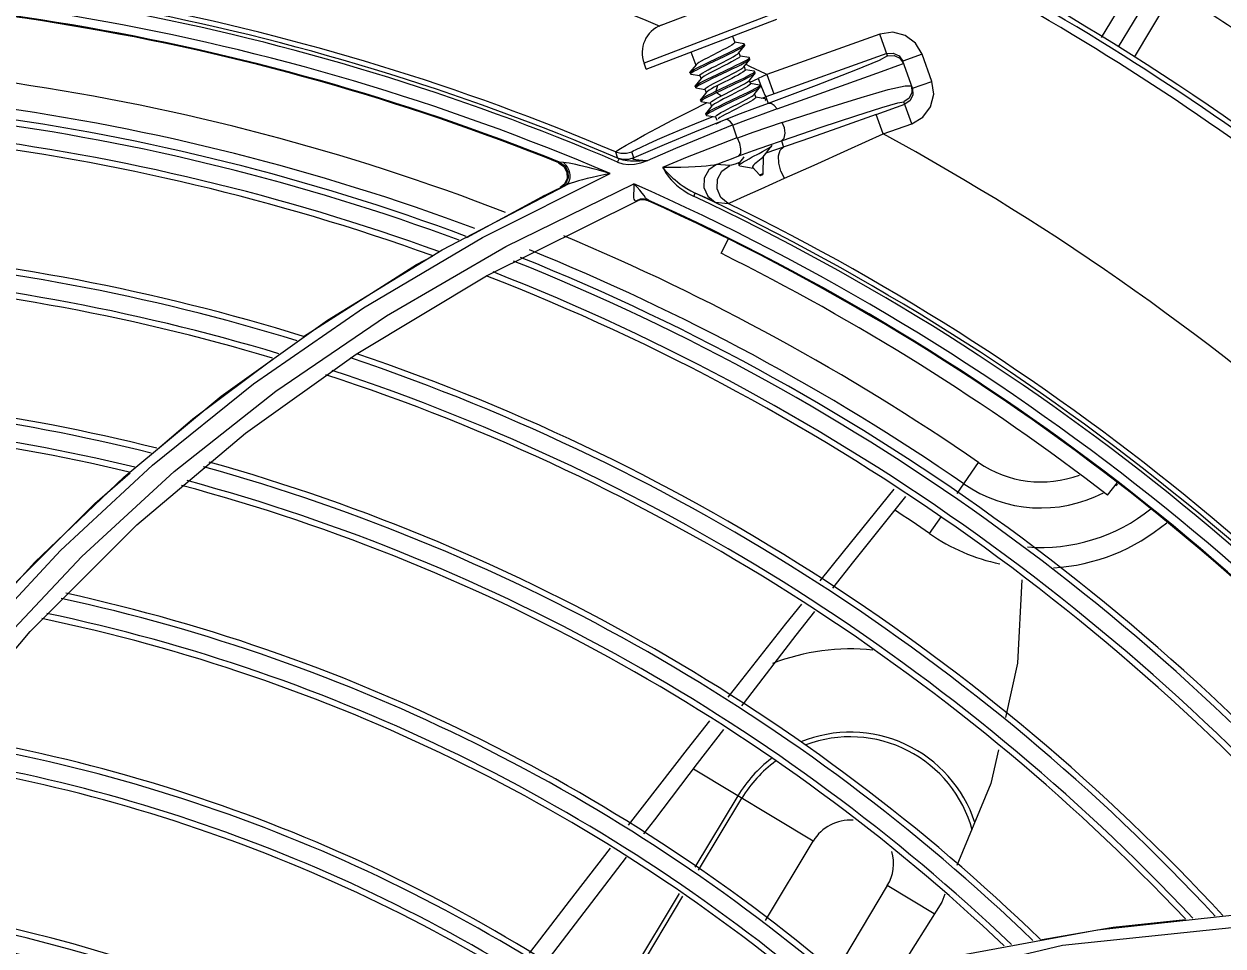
# Model space of a CAD drawing. Header units: metres. Extents: x -367 to 374, y -238 to 224.
# Drawn here: x 348.6785 to 348.7599, y 176.8557 to 176.9183 of the extents above; entities that cross this region are included whole.
import ezdxf
from ezdxf.enums import TextEntityAlignment as Align

# ---------------------------------------------------------------- set-up
doc = ezdxf.new("R2010")
doc.units = ezdxf.units.M
for name, color, linetype in [('ELE-ALIMENTADORES', 160, 'Continuous'), ('LA_BAU_BASES GERAIS_R00$0$ARQ-XREF-ATT', 8, 'Continuous'), ('LA_BAU_BASES GERAIS_R00$0$BASE', 253, 'Continuous'), ('LA_BAU_BASES GERAIS_R00$0$dutos', 31, 'Continuous')]:
    doc.layers.add(name, color=color, linetype=linetype)
doc.styles.add('LA_BAU_BASES GERAIS_R00$0$R60-125-RS', font='romans.shx', dxfattribs={"height": 0.19})
doc.styles.add('LA_BAU_BASES GERAIS_R00$0$R80-100-RS', font='romans.shx', dxfattribs={"height": 0.203})

# ---------------------------------------------------------------- blocks, each defined once
blk = doc.blocks.new('LA_BAU_BASES GERAIS_R00$0$A$C2E3D5B4E')
at = {"layer": 'LA_BAU_BASES GERAIS_R00$0$dutos', "color": 251}
for p, q in [((-17.99830489044507, -1.032602654417303), (-17.99484561617987, -1.026883380925653)), ((-17.99409413197236, -1.028149368082438), (-17.99717983699054, -1.033253209171278)), ((-18.02823141536771, -1.031782929504232), (-18.02309425366616, -1.029818434571268)), ((-17.99607279043312, -1.033950568495754), (-17.993362418625, -1.029412737389237)), ((-18.02051187638494, -1.030972148140506), (-18.02938511237426, -1.034365350099677)), ((-18.02923688230157, -1.0347529722996), (-18.02036360299996, -1.031359753777622)), ((-18.02338752318212, -1.032516126931739), (-18.02322210304112, -1.032948701229259)), ((-18.01337338150654, -1.032387223073044), (-18.02104696635638, -1.03512637780176)), ((-18.01284620770866, -1.03386441316178), (-18.01337349009179, -1.03238726183298)), ((-18.02261145103944, -1.033037094389954), (-18.02322009072805, -1.032936610658624)), ((-18.02296920979791, -1.033679066016418), (-18.0225603997784, -1.033170067404342)), ((-18.0225867462367, -1.033050452341001), (-18.02261145103944, -1.033037094389954)), ((-18.02255102814763, -1.033143855280912), (-18.0225867462367, -1.033050452341001)), ((-18.02621296211942, -1.033596599145483), (-18.02587402838026, -1.034482912159262)), ((-18.02498738226552, -1.034287382900573), (-18.0239799683186, -1.033809445596205)), ((-18.02295133648795, -1.033656756796233), (-18.02286492209248, -1.033882730764333)), ((-18.02225428076167, -1.033971111459039), (-18.02286290808968, -1.033870629914134)), ((-18.02261206382661, -1.034613130685273), (-18.02220325390579, -1.034104120011932)), ((-18.02219386611318, -1.034077871904799), (-18.02222958420396, -1.033984468964888)), ((-18.02220319135972, -1.034104042356091), (-18.02219365929739, -1.034077618456365)), ((-18.01290290844349, -1.033705569305482), (-18.02112477603441, -1.036640645617069)), ((-18.01206682230611, -1.033858488778776), (-18.011816444847, -1.034220861988786)), ((-18.01200347227507, -1.034022815654396), (-18.01175997453561, -1.034379060324397)), ((-18.01049793655272, -1.033750208670597), (-18.01181644484359, -1.034220861995607)), ((-18.01115885760532, -1.036063054921385), (-18.011816444847, -1.034220861988786)), ((-18.00984038581157, -1.035592299357347), (-18.01049789855449, -1.033750315120585)), ((-18.02923688230157, -1.0347529722996), (-18.02938511237426, -1.034365350099677)), ((-18.02627429609572, -1.034995902268008), (-18.02626481082564, -1.034969471399734)), ((-18.02627429609572, -1.034995902268008), (-18.02623857800666, -1.035089305207919)), ((-18.02585604062347, -1.034460456544537), (-18.02626481082564, -1.034969471399734)), ((-18.02621416947659, -1.035102571000778), (-18.02623891606515, -1.035089252072964)), ((-18.02259415791764, -1.034590780111273), (-18.0225077411252, -1.034816760348974)), ((-18.02189710621531, -1.034905128854632), (-18.02250572547337, -1.03480464937337)), ((-18.02225491322633, -1.035547187479722), (-18.02184610525705, -1.035038168167091)), ((-18.02187242055106, -1.034918484398702), (-18.02189710621531, -1.034905128854632)), ((-18.02183670246029, -1.035011887338612), (-18.02187242055106, -1.034918484398702)), ((-18.02184604350316, -1.035038091493959), (-18.02183647731692, -1.035011611409743)), ((-18.01325754991365, -1.034915347524645), (-18.01215003942866, -1.034517773535924)), ((-18.01215003942866, -1.034517773535924), (-18.01175997603843, -1.03437906086009)), ((-18.026214089419, -1.035102584104322), (-18.02560532690097, -1.035203052816257)), ((-18.0259171098653, -1.035929909728736), (-18.02590763079854, -1.035903485834012)), ((-18.02549885638871, -1.035394466291734), (-18.02590763079854, -1.035903485834012)), ((-18.02560329983885, -1.035190868321195), (-18.02551685151502, -1.03541693101505)), ((-18.02439643915932, -1.035880178199193), (-18.02449885285614, -1.036263991327075)), ((-18.02416415930702, -1.035760142459537), (-18.02439651214331, -1.035880087343401)), ((-18.02417632455126, -1.036109323464359), (-18.02316944356505, -1.03563165946224)), ((-18.023433820283, -1.035387844113927), (-18.02416415930702, -1.035760142459537)), ((-18.02414128536702, -1.036203045806985), (-18.0231352464474, -1.03572578839038)), ((-18.02223697987597, -1.0355248020457), (-18.02215056036698, -1.035750789387464)), ((-18.02217936871955, -1.035646627464473), (-18.02162786770225, -1.035390755558808)), ((-18.02153965008074, -1.035839253519669), (-18.02214855715567, -1.035738750916778)), ((-18.02104696635638, -1.03512637780176), (-18.02162786770225, -1.035390755558808)), ((-18.02162786703582, -1.035390755832566), (-18.02145285118308, -1.035866793767752)), ((-18.02147927674537, -1.035945954819169), (-18.02151499483614, -1.035852551879259)), ((-18.02104696635638, -1.03512637780176), (-18.0205763847149, -1.036444685276535)), ((-18.01165653225087, -1.035888331932881), (-18.01122008107382, -1.035891480305679)), ((-18.01115885760873, -1.036063054914564), (-18.00984034931787, -1.035592401589554)), ((-18.0259171098653, -1.035929909728736), (-18.02588139177453, -1.036023312668647)), ((-18.02585686857333, -1.036036606825917), (-18.02524814496303, -1.0361370760358)), ((-18.02514183027358, -1.036328798537568), (-18.02555061225678, -1.03683778052681)), ((-18.02524611881029, -1.036124898061814), (-18.0251596426815, -1.036351033467952)), ((-18.0244988095285, -1.036263809677791), (-18.02446309143943, -1.036357212618157)), ((-18.02449880908989, -1.036263809509535), (-18.02417632455126, -1.036109323464359)), ((-18.0244632706457, -1.036357103524267), (-18.0241308859321, -1.036574645973531)), ((-18.02446326796473, -1.036357115043472), (-18.02414128536702, -1.036203045806985)), ((-18.02413086044066, -1.036574767553418), (-18.02389835269776, -1.036454743321144)), ((-18.02394022627652, -1.037101129403425), (-18.02294057937661, -1.036626828678607)), ((-18.02390419694302, -1.037194194912161), (-18.02289825703258, -1.03671693073801)), ((-18.02389835269776, -1.036454743321144), (-18.02316762845771, -1.03608224663202)), ((-18.02189738270863, -1.036480768214176), (-18.0214884935699, -1.035971783237699)), ((-18.02187980178508, -1.03645882410791), (-18.02179337934024, -1.036684819124901)), ((-18.02118251259571, -1.036773277896998), (-18.02179137550843, -1.036672777514184)), ((-18.02139296268672, -1.036738742957539), (-18.02112473150657, -1.036640770460679)), ((-18.02112477603441, -1.036640645617069), (-18.02096239398929, -1.037095549598405)), ((-18.02620976148057, -1.037586465385345), (-18.0251007285093, -1.037036311345389)), ((-18.02556010050353, -1.036864124190458), (-18.02552438241446, -1.036957527129005)), ((-18.0255003039224, -1.036970603020734), (-18.02552457199238, -1.036957497343508)), ((-18.02550029717679, -1.036970604123951), (-18.02489096149168, -1.03707109108035)), ((-18.0247846249506, -1.037262796138464), (-18.02519339798505, -1.037771776648867)), ((-18.0248889380216, -1.037058927183978), (-18.02480246201503, -1.03728506226679)), ((-18.02112212251723, -1.036879992285037), (-18.021157840608, -1.036786589344672)), ((-18.02113134410513, -1.036905855433986), (-18.02112198302279, -1.036879821339141)), ((-18.0136141336028, -1.037842603230899), (-18.01167343978773, -1.037149855220093)), ((-18.01120285906597, -1.038468160118725), (-18.01173491286409, -1.036977641922647)), ((-18.01131161988735, -1.036899814702508), (-18.01167343977238, -1.037149855259202)), ((-18.02554228400561, -1.038317199784331), (-18.02468804968828, -1.037979512463323)), ((-18.02520289100869, -1.037798143693806), (-18.02519339798505, -1.037771776648867)), ((-18.02520289100869, -1.037798143693806), (-18.02516717291962, -1.037891546634171)), ((-18.02514313482095, -1.037904634099675), (-18.02516733055472, -1.03789152185999)), ((-18.02514305600607, -1.037904646992217), (-18.02453378197106, -1.038005128649445)), ((-18.02453175709502, -1.037992956658115), (-18.02444022781333, -1.038232306078214)), ((-18.01314355026136, -1.039160907194571), (-18.01361413597942, -1.037842604079003)), ((-18.02530854324402, -1.039331419137568), (-18.02336747434981, -1.038553671978832)), ((-18.02336747434981, -1.038553671978832), (-18.02307296299909, -1.039429727100185)), ((-18.01314354379633, -1.039160901982257), (-18.01120276348911, -1.038468128905322)), ((-18.02802845986434, -1.039901092044772), (-18.03007786335843, -1.040794403340158)), ((-18.02006045993096, -1.039622232517274), (-18.01990576188314, -1.040055610225124)), ((-18.03132716029495, -1.04037792162643), (-18.03118817514257, -1.040798203967086)), ((-18.03007923381267, -1.040795046944993), (-18.03021928452608, -1.040373724624885)), ((-18.02130107191738, -1.041855152863434), (-18.02126893566117, -1.040684686787415)), ((-18.03518930154451, -1.041114145792278), (-18.03483292789599, -1.0413650704715)), ((-18.03512281660301, -1.041082434270436), (-18.0351892281559, -1.041114175608243)), ((-18.03485733187517, -1.041101174820312), (-18.0351229278657, -1.041082388438724)), ((-18.03473187389761, -1.041227461849473), (-18.03485734408957, -1.041101192823305)), ((-18.03468110428605, -1.041121363111586), (-18.03485733187517, -1.041101174820312)), ((-18.03458948102548, -1.04143794705368), (-18.03454289694912, -1.041522072410032)), ((-18.03454289694912, -1.041522072410032), (-18.03450233328965, -1.041613659345046)), ((-18.03117853327274, -1.041074313644174), (-18.0310831657672, -1.040852053951937)), ((-18.02961312533319, -1.041128515254684), (-18.02915469980189, -1.040974428555899)), ((-18.02356202299757, -1.041314598364977), (-18.02445867451831, -1.041226357071253)), ((-18.02296478952451, -1.041214904077322), (-18.02292907143374, -1.041308307017232)), ((-18.02288640886377, -1.041331527994942), (-18.02198513089297, -1.041482297857044)), ((-18.0220288770812, -1.041401704852149), (-18.02202667364668, -1.041439751051428)), ((-18.0220257801758, -1.041427045213538), (-18.02202757176372, -1.041424243489644)), ((-18.02202667364668, -1.041439751051428), (-18.02202253928624, -1.041448433885023)), ((-18.02153564418506, -1.041944855321333), (-18.0220257801758, -1.041427045213538)), ((-18.02202253928624, -1.041448433885023), (-18.02198512278062, -1.041482256382722)), ((-18.02199302815575, -1.041461646483356), (-18.02198513089297, -1.041482297857044)), ((-18.04036629928385, -1.046186739898701), (-18.03169332456241, -1.041850217359922)), ((-18.03461169828438, -1.042180484742119), (-18.03479159926451, -1.042576159390308)), ((-18.03454578901585, -1.042149183981735), (-18.03472590670572, -1.04254477394187)), ((-18.03456037470869, -1.04171607468578), (-18.03454578901585, -1.042149183981735)), ((-18.02153564418506, -1.041944855321333), (-18.02130107191738, -1.041855152863434)), ((-18.02142730179264, -1.041969515249264), (-18.02136531561143, -1.0419458111989)), ((-18.04308857680371, -1.047025156376719), (-18.03473029696579, -1.042658839240801)), ((-18.03877143738453, -1.046813421775994), (-18.03008321570439, -1.042548953146422)), ((-18.03590124336881, -1.043226517538358), (-18.03632063295947, -1.043433279620047)), ((-18.03549019778166, -1.043025577571541), (-18.03590124336881, -1.043226517538358)), ((-18.03506457966978, -1.042819293535729), (-18.03549019778166, -1.043025577571541)), ((-18.03479159926451, -1.042576159390308), (-18.03507513126078, -1.042806264655326)), ((-18.03472590670572, -1.04254477394187), (-18.03506457966978, -1.042819293535729)), ((-18.03472993560558, -1.042658351277339), (-18.03506458027664, -1.042819265405967)), ((-18.03472970310975, -1.042658194772855), (-18.03472478133904, -1.042655795594499)), ((-18.03469953605656, -1.04263938646244), (-18.03472478133904, -1.042655795594499)), ((-18.02600892789042, -1.043400176472176), (-18.02590579747073, -1.043181320052724)), ((-18.02503517445894, -1.043579588080945), (-18.02590579647961, -1.043181320520205)), ((-18.04142267690145, -1.046189965185647), (-18.03632062237023, -1.043433300324239)), ((-18.04009192563763, -1.048786557061874), (-18.02977830148302, -1.043677679080417)), ((-18.0296388359269, -1.043600423395389), (-18.02989822845052, -1.043706048463434)), ((-18.02953629415788, -1.043608808137549), (-18.02977835824231, -1.043677704633126)), ((-18.02959824043342, -1.043636228041294), (-18.02977570350617, -1.043686796351892)), ((-18.02910499609129, -1.043707293454815), (-18.02904317959803, -1.043680059513179)), ((-18.02455368890003, -1.043789093793464), (-18.02367076475866, -1.043876793929201)), ((-18.02414496915185, -1.047269290686188), (-18.02365393137381, -1.046290446445425)), ((-18.05088406281357, -1.051815195466304), (-18.04308857680371, -1.047025156376719)), ((-18.04893778091468, -1.054123935722771), (-18.04009192563763, -1.048786557061874)), ((-18.05809990228659, -1.056978162039911), (-18.05088406281357, -1.051815195466304)), ((-18.05644698270783, -1.059491336168946), (-18.04893778091468, -1.054123935722771)), ((-18.06277311639394, -1.061643929840727), (-18.0559152495789, -1.056131323516809)), ((-18.06472721331681, -1.062464980848915), (-18.05809990228659, -1.056978162039911)), ((-18.0638413337399, -1.065704279371118), (-18.05644698270783, -1.059491336168946)), ((-18.06902329519551, -1.067457819270373), (-18.06277311639394, -1.061643929840727)), ((-18.0081168813573, -1.06358444655433), (-18.00666155180511, -1.061474376787544)), ((-17.99789880307128, -1.063699335898662), (-17.99723286910637, -1.062829976306318)), ((-18.00999031988692, -1.066301870852101), (-18.00918736598953, -1.065137393306657)), ((-18.07108964787267, -1.072942907318691), (-18.0638413337399, -1.065704279371118)), ((-18.07467243502845, -1.073534237683077), (-18.06902329519551, -1.067457819270373)), ((-18.07726210419719, -1.080320915301115), (-18.07108964787267, -1.072942907318691)), ((-18.0178954465058, -1.087183455264665), (-18.02603546730791, -1.082292437470812)), ((-18.02301318983689, -1.084108404908136), (-18.02592789761388, -1.088959293255982)), ((-18.02567639933216, -1.089149824203275), (-18.02274429063004, -1.08426997585201)), ((-18.02114133218822, -1.092585516206952), (-18.01789542846723, -1.087183425241335)), ((-18.03444628925615, -1.091266013629308), (-18.03165376838206, -1.08766145825183)), ((-18.03609687279425, -1.095504712209447), (-18.03058701193504, -1.08826411639501)), ((-18.01286166983004, -1.090208012761821), (-18.01643331656055, -1.09615223112695)), ((-18.00967235923451, -1.092124384946771), (-18.01286168795195, -1.090208042919755)), ((-18.02699865116756, -1.090741326426439), (-18.03165445061563, -1.098489877922191)), ((-18.03139373578472, -1.098665069956667), (-18.02674542844068, -1.090928987415452)), ((-18.00753001797227, -1.094858923830259), (-17.99859088339883, -1.09319772778025))]:
    blk.add_line(p, q, dxfattribs=at)
for points in [[(-18.01049789855449, -1.033750315120585), (-18.01095356975725, -1.032991456122261), (-18.01165346847654, -1.032473231214851), (-18.01249771617779, -1.032259546662033), (-18.01337338150654, -1.032387223073044)], [(-18.02495378563401, -1.034381724786442), (-18.02428627592712, -1.034064897981523), (-18.02395044130844, -1.033905745872914), (-18.02362896339389, -1.033751814199775), (-18.02333283602513, -1.033607429310621), (-18.02307314969039, -1.03347730990771), (-18.02285834967665, -1.033364041261564), (-18.02269748296078, -1.03327169761468), (-18.022593433917, -1.033201242147413), (-18.0225603161083, -1.033169963523221)], [(-18.02322210304112, -1.032948701229259), (-18.02323772724117, -1.032987851825681), (-18.0233071332292, -1.033048066577237), (-18.02342781723837, -1.033127998886073), (-18.0235912241144, -1.033223682472624), (-18.02379246696535, -1.033333840922467), (-18.02402609875912, -1.033456742753231), (-18.0242822393875, -1.033588452866468)], [(-18.0239799683186, -1.033809445596205), (-18.02366025058791, -1.033656352504465), (-18.02336674383491, -1.033513320498685), (-18.0231060248866, -1.03338247604114), (-18.02289085429368, -1.033268971166024), (-18.02272927292029, -1.033176025057571), (-18.02262644867744, -1.03310566619092), (-18.02258645300196, -1.033059479125029), (-18.0225867462367, -1.033050452341001)], [(-18.0225603161083, -1.033169963523221), (-18.02255088318941, -1.033153798671435), (-18.02255084175897, -1.033143626854951)], [(-18.0242822393875, -1.033588452866468), (-18.02480719698735, -1.033855610162561), (-18.02505946983422, -1.033985299784206), (-18.02529452377053, -1.034108874974379), (-18.0254983502947, -1.034220373600135), (-18.0256629016759, -1.034316683633449), (-18.02578269145249, -1.034395920126997), (-18.0258560816153, -1.034460355160434)], [(-18.02560329983885, -1.035190868321195), (-18.02558718538683, -1.035151147107342), (-18.0255171730206, -1.035090697986277), (-18.02539777034724, -1.035011684310291), (-18.02523357584846, -1.03491554775627), (-18.02502962749281, -1.034803959080079), (-18.02479388791789, -1.034680016192112), (-18.02454065256018, -1.034549834569304), (-18.02427852029052, -1.034416436441632), (-18.02401492733281, -1.034282285225061), (-18.02375997495039, -1.034151177947194), (-18.02352790626242, -1.034029104754779), (-18.02332748766719, -1.033919441112346), (-18.02316386550092, -1.03382372537061), (-18.02304241052059, -1.033743428749119), (-18.02296920720539, -1.03367907243063)], [(-18.02286492209248, -1.033882730764333), (-18.02288107118011, -1.033922492089175), (-18.02295166950591, -1.033983355510088), (-18.02307250929539, -1.034063181334375), (-18.02323669658608, -1.034159205665389), (-18.0234390834629, -1.034269901316009), (-18.02367439902616, -1.03439361672298), (-18.02392871905965, -1.034524351837433), (-18.02445026700332, -1.034789767810878)], [(-18.0244261085827, -1.035124223041464), (-18.02375502758639, -1.034806323466626), (-18.02342869171014, -1.034650780191612), (-18.02312201766858, -1.034502540614255), (-18.0228449718154, -1.034365341222554), (-18.02261062478954, -1.034244462906088), (-18.02242752193979, -1.034143216652126), (-18.02230128476299, -1.034063780013355), (-18.02223690415497, -1.034008049254396), (-18.02222958420396, -1.033984468964888)], [(-18.02440034112772, -1.035222345898717), (-18.02371925310013, -1.034899580088393), (-18.02338943263044, -1.034742466972318), (-18.02308343473635, -1.034594361158895), (-18.02281081815295, -1.03445944475078), (-18.02257839529568, -1.034339688113675), (-18.0223955685924, -1.034238652286774), (-18.02226878049282, -1.03415939592486), (-18.02220319135972, -1.034104042356091)], [(-18.02222958420396, -1.033984468964888), (-18.02223650985911, -1.033976819244515), (-18.02225428076167, -1.033971111459039)], [(-18.01284620770866, -1.03386441316178), (-18.0134145150198, -1.034169840125912), (-18.01502807499844, -1.034836362614158), (-18.01769969799261, -1.035871112192751), (-18.02096239398929, -1.037095549598405)], [(-18.01290290845884, -1.033705569261372), (-18.01246453928752, -1.033669975509554), (-18.01206682230611, -1.033858488778776)], [(-18.01284620770866, -1.03386441316178), (-18.01239725909545, -1.033830738155473), (-18.01200347227507, -1.034022815654396)], [(-18.02626481082564, -1.034969471399734), (-18.02625282406859, -1.034956543016222), (-18.02616921613003, -1.034893733201159), (-18.02602610992471, -1.034808178346509), (-18.02582903167024, -1.034701927675712), (-18.02558616456793, -1.034578351504649), (-18.02530246218851, -1.03443896850348), (-18.02498738226552, -1.034287382900573)], [(-18.02623891606515, -1.035089252072964), (-18.02621826275515, -1.03505083015051), (-18.02613697251945, -1.034989379005481), (-18.025996776581, -1.034904932794859), (-18.02580064877088, -1.034799042543625), (-18.02555373557675, -1.034673351109802), (-18.02526821514221, -1.034532864218079), (-18.02495378563401, -1.034381724786442)], [(-18.02445026700332, -1.034789767810878), (-18.0247050883828, -1.034920782185679), (-18.02493929684067, -1.035043949770795), (-18.02514021502054, -1.035153865906238), (-18.02530441176839, -1.035249907848709), (-18.02542588202834, -1.035330222383607), (-18.02549889307625, -1.035394375554631)], [(-18.02524611881029, -1.036124898061814), (-18.02523022786806, -1.03608543630952), (-18.02515996184957, -1.036024705773514), (-18.02503870657392, -1.035944555152298), (-18.02487462709314, -1.035848582001279), (-18.02467299345847, -1.035738281474266), (-18.02443735766974, -1.035614383801374), (-18.02418131861066, -1.035482764815868), (-18.0239192317224, -1.035349394912998), (-18.02365969049026, -1.035217307871051), (-18.0234058098755, -1.035086773010505), (-18.02317096336526, -1.034963261510427), (-18.0229689063666, -1.034852682023654), (-18.0228049969495, -1.034756716510572), (-18.02268473970094, -1.034677098956934), (-18.02261205895786, -1.034613142727892)], [(-18.0225077411252, -1.034816760348974), (-18.02252075212505, -1.034852768354256), (-18.02257952655793, -1.034906203352591), (-18.02268221832571, -1.034976546854693), (-18.02282494279814, -1.035062198913408), (-18.02300155982448, -1.035160640317997), (-18.02320745179486, -1.035270395307805), (-18.023433820283, -1.035387844113927)], [(-18.02316944356505, -1.03563165946224), (-18.02285680895807, -1.035481326174875), (-18.02257360095462, -1.03534234173793), (-18.02232870353123, -1.035218036347658), (-18.0221302801217, -1.035111453013712), (-18.0219843937175, -1.035024885931932), (-18.02189686484382, -1.034960567708538), (-18.02187242055106, -1.034918484398702)], [(-18.0231352464474, -1.03572578839038), (-18.022821628202, -1.035574834956321), (-18.02253665237993, -1.035434993821298), (-18.02228999918736, -1.035309882987065), (-18.02209095060971, -1.035202682786064), (-18.02194643298526, -1.035116747673953), (-18.02186036912281, -1.035053240920831), (-18.02184604350316, -1.035038091493959)], [(-18.02034168417606, -1.03745849843034), (-18.01750032301322, -1.036439292785133), (-18.01325754991365, -1.034915347524645)], [(-18.02590763079854, -1.035903485834012), (-18.02584757925263, -1.035851905547759), (-18.02572282325059, -1.035773083940228), (-18.02554321279206, -1.035673553364802), (-18.02531678060359, -1.035556439805248), (-18.02504817326644, -1.035423130996776), (-18.02474813366996, -1.035277876603402), (-18.0244261085827, -1.035124223041464)], [(-18.02588169192995, -1.036023265494066), (-18.02587679741009, -1.036003061100644), (-18.02581861488682, -1.035950164298981), (-18.02569950841985, -1.035873574197637), (-18.0255242335752, -1.035775695628843), (-18.02529857173238, -1.035658697694714), (-18.02502987019204, -1.035524876206352), (-18.02472693053539, -1.035378092679537), (-18.02440034112772, -1.035222345898717)], [(-18.02439651214331, -1.035880087343401), (-18.02461730637197, -1.035996860300827), (-18.02480870161185, -1.036102409446983), (-18.02496324365825, -1.036193853506745), (-18.02507533663322, -1.036269161757161), (-18.0251418966667, -1.036328634286008)], [(-18.02215056036698, -1.035750789387464), (-18.02216640640404, -1.035790198870643), (-18.02223662508788, -1.035850914063928), (-18.02235794007913, -1.035931112256264), (-18.02252218319086, -1.036027179262135), (-18.02272378803616, -1.036137460692942), (-18.02295948119286, -1.036261386427839), (-18.02321568570176, -1.036393088595275), (-18.02347793727336, -1.036526541391311), (-18.02373728286875, -1.036658529791737), (-18.02399084080662, -1.036788899608553), (-18.02422562092886, -1.036912375146755), (-18.02442782274966, -1.037023033526737), (-18.02459175646982, -1.03711901664127), (-18.02471188844265, -1.037198550982055), (-18.02478469095604, -1.037262632854151)], [(-18.02316762845771, -1.03608224663202), (-18.0229412267721, -1.035964774650154), (-18.02273536758946, -1.035855026778506), (-18.02255884433794, -1.035756622113411), (-18.02241625481076, -1.035671029296452), (-18.02231371319647, -1.035600759929082), (-18.02225490550836, -1.035547206569106)], [(-18.02294057937661, -1.036626828678607), (-18.02261383310054, -1.036470562501734), (-18.0223128904604, -1.036324127666546), (-18.02204871393155, -1.036191831715939), (-18.02183087439903, -1.036077398159875), (-18.02166671446105, -1.035983616764668), (-18.02156035204268, -1.035912037640799), (-18.02151548882796, -1.035864044141533), (-18.02151499483614, -1.035852551879259)], [(-18.02151499483614, -1.035852551879259), (-18.02153412431517, -1.035840340704624), (-18.02153965008074, -1.035839253519669)], [(-18.02145285118308, -1.035866793767752), (-18.02129898406349, -1.036263981390391), (-18.02118232842042, -1.036540067944031), (-18.02112477239302, -1.036640661722402)], [(-18.02001008446211, -1.038387480303925), (-18.01712525506809, -1.037446942126451), (-18.01464819922774, -1.036677675597446), (-18.01280880187221, -1.036153716656997), (-18.01165653225087, -1.035888331932881)], [(-18.01122010025483, -1.035891487151446), (-18.01118721740352, -1.036344180199819), (-18.0113764619017, -1.03673166152538), (-18.01173491286409, -1.036977641922647)], [(-18.01120276348911, -1.038468128905322), (-18.01044417028061, -1.038012439332476), (-18.00992606610851, -1.037312451938021), (-18.00971252658519, -1.036468168127328), (-18.00984038581157, -1.035592299357347)], [(-18.02585702180022, -1.036036581742508), (-18.02587237048806, -1.03603217880044), (-18.02588169192995, -1.036023265494066)], [(-18.02555061225678, -1.03683778052681), (-18.02552117524931, -1.036809404293479), (-18.02542177667306, -1.036740774342604), (-18.02526530692887, -1.036650413342329), (-18.02505468517961, -1.036538947024553), (-18.02479640832587, -1.036408976260361), (-18.0244988095285, -1.036263809677791)], [(-18.02552457199238, -1.036957497343508), (-18.02552490212543, -1.03694834802053), (-18.02548519874813, -1.036902304246894), (-18.02538429611695, -1.036833085774731), (-18.02522565489289, -1.036741443059498), (-18.02501386197582, -1.036629543045535), (-18.02475664621386, -1.036500377104119), (-18.0244632706457, -1.036357103524267)], [(-18.0248889380216, -1.037058927183978), (-18.024874419968, -1.037021084963442), (-18.02481015290414, -1.036964191774302), (-18.02469842895971, -1.036889055975905), (-18.02454405448646, -1.036797660626405), (-18.02435243842967, -1.036691962501379), (-18.02413086044066, -1.036574767553418)], [(-18.02179337934024, -1.036684819124901), (-18.02180951804939, -1.036724568431225), (-18.02187966515851, -1.03678510596518), (-18.02199916078064, -1.036864158338346), (-18.02216339684583, -1.036960304983666), (-18.02236718172355, -1.037071797894157), (-18.02260284447766, -1.037195698900803), (-18.02285602649476, -1.037325852864967), (-18.02311768597485, -1.037459010753253), (-18.02338116197825, -1.03759310100321), (-18.0236362361004, -1.037724266621524), (-18.02386867156827, -1.037846528561829), (-18.02406891608609, -1.037956091345393), (-18.02423266499522, -1.038051870700826), (-18.02435422112842, -1.03813222393245)], [(-18.02294606135206, -1.037085740477039), (-18.02269107306574, -1.0369546365784), (-18.02245696789601, -1.036831516033715), (-18.02225631929207, -1.036721740052769), (-18.02209218699761, -1.036625730109051), (-18.02197077077699, -1.036545445722084), (-18.02189737201059, -1.036480794688202)], [(-18.02289825703258, -1.03671693073801), (-18.02257728770417, -1.036563561632818), (-18.02228203222842, -1.036419768576422), (-18.02201816040929, -1.036287744853951), (-18.02179876921866, -1.036172756732128), (-18.0216332354604, -1.036078244206408), (-18.02152589173261, -1.036006363399053), (-18.02148845411818, -1.035971734265956)], [(-18.02148845411818, -1.035971734265956), (-18.02148017029276, -1.035958514066976), (-18.02147917911486, -1.035945835182417)], [(-18.01115885760532, -1.036063054921385), (-18.01112317396655, -1.036502064256354), (-18.01131161988735, -1.036899814702508)], [(-18.02556010050353, -1.036864124190458), (-18.02556031627148, -1.036854855167519), (-18.02555061225678, -1.03683778052681)], [(-18.02519339798505, -1.037771776648867), (-18.02518289866703, -1.037760298300952), (-18.02510152975572, -1.037698354710017), (-18.02496105166983, -1.037613895449965), (-18.02476597857822, -1.037508464871451), (-18.02452495515672, -1.037385599496872), (-18.0242466328076, -1.037248677225477), (-18.02394022627652, -1.037101129403425)], [(-18.02516733055472, -1.03789152185999), (-18.02515076183795, -1.037856909402478), (-18.02507241132662, -1.037796088430866), (-18.02493318233428, -1.037711606628989), (-18.0247385487362, -1.037605977790633), (-18.02449606482878, -1.037482399508178), (-18.02421528442073, -1.037344061358624), (-18.02390419694302, -1.037194194912161)], [(-18.02453175709502, -1.037992956658115), (-18.02451559297617, -1.03795317793373), (-18.02444500153865, -1.037892325947439), (-18.02432429903877, -1.037812585521522), (-18.02416006497958, -1.037716528119006), (-18.0239574771299, -1.037605722691922), (-18.02372212419914, -1.037481989783089), (-18.02346795704921, -1.037351334049788), (-18.02294606135206, -1.037085740477039)], [(-18.02096234946146, -1.037095674447471), (-18.02188943049021, -1.037442248603099), (-18.02285013937922, -1.037807448845058), (-18.02384049309967, -1.038190590137845)], [(-18.02034168417606, -1.03745849843034), (-18.0213140690895, -1.037810561630238), (-18.02231491690372, -1.038180660905425), (-18.02334000672886, -1.038567379774292)], [(-18.021157840608, -1.036786589344672), (-18.02116376931383, -1.036779598790588), (-18.02118251259571, -1.036773277896998)], [(-18.02034178264637, -1.037458691466043), (-18.02054288814998, -1.037221775856494), (-18.02075837320729, -1.03709744847464), (-18.02096242291464, -1.037095561340436)], [(-18.02006045993096, -1.039622232517274), (-18.01735600728318, -1.038702697956694), (-18.01500696955725, -1.037923179527922), (-18.01324552712856, -1.037362366809873), (-18.01214136936869, -1.037042451266359), (-18.01173491286409, -1.036977641922647)], [(-18.03005625903279, -1.039620913023725), (-18.02935621866004, -1.039234237279913), (-18.0284868589913, -1.038765364185281), (-18.02743807340153, -1.038214516817504), (-18.02620976148057, -1.037586465385345)], [(-18.02909887719045, -1.039828352172378), (-18.0284695200836, -1.039547318377288), (-18.02767615374637, -1.039202762294451), (-18.02670096538498, -1.038791220865903), (-18.02554228400561, -1.038317199784331)], [(-18.02384049309967, -1.038190590137845), (-18.02594922128117, -1.039032811877121), (-18.02802845986434, -1.039901092044772)], [(-18.02449150723521, -1.038486246468153), (-18.02426624045165, -1.038369172984574), (-18.02417935512642, -1.038325930942108)], [(-18.0233401053539, -1.038567471504109), (-18.02350983662723, -1.038340250015324), (-18.02368483285875, -1.038207195929942), (-18.02384043632503, -1.038190739006211)], [(-18.0136141336028, -1.037842603230899), (-18.01591618405541, -1.03866030544367), (-18.01807660721488, -1.039419890367469), (-18.02110324763726, -1.040472647319064)], [(-18.02001008446211, -1.038387480303925), (-18.02099443825387, -1.038719295823), (-18.02200754515877, -1.039071790476726), (-18.02304525251918, -1.039443662580823)], [(-18.02006041010929, -1.039622098323605), (-18.01987901503105, -1.039445800514557), (-18.01980662484698, -1.039121161757691), (-18.01985581679071, -1.038747807586958), (-18.02001017817747, -1.038387855442295)], [(-18.01984227884645, -1.04217329571901), (-18.01783028272746, -1.041274333038643), (-18.01553381136898, -1.040241411932755), (-18.01314354550482, -1.039160914215415)], [(-18.03132716351638, -1.040377929205249), (-18.03122496049264, -1.040303742773347), (-18.03098337728284, -1.040154749365854), (-18.03059634357191, -1.039927369308487), (-18.03005625903279, -1.039620913023725)], [(-18.03021929868873, -1.040373692105447), (-18.03013031668331, -1.040319391818855), (-18.02992043226766, -1.040212465596767), (-18.02957980137501, -1.040049623277525), (-18.02909887719045, -1.039828352172378)], [(-18.02915469980189, -1.040974428555899), (-18.02723754594228, -1.040138537225346), (-18.02530854324402, -1.039331419137568)], [(-18.02307296299909, -1.039429727100185), (-18.02476722401354, -1.040074891446864), (-18.02645205078147, -1.040742759438842), (-18.02812761337168, -1.041432904926921)], [(-18.02294085664334, -1.040652005794698), (-18.02282138628482, -1.04049051720375), (-18.02280335561181, -1.040175355069266), (-18.02288467154119, -1.039805157274429), (-18.02304538998555, -1.039443766259581)], [(-18.02294088047893, -1.04065204492025), (-18.0219508916241, -1.040288696107552), (-18.02098941734312, -1.039945219422123), (-18.02006043335325, -1.039622229153053)], [(-18.021568068129, -1.04048157522692), (-18.02134568725478, -1.040362491929216), (-18.02114179774594, -1.040250834768983), (-18.0209675521794, -1.040150486882055), (-18.02082706014676, -1.040062611239307), (-18.02072897416224, -1.039991603137594), (-18.02068615413918, -1.039950266201402)], [(-18.02128710609384, -1.040707972658936), (-18.02111580479232, -1.040488445686776), (-18.02090286054454, -1.040220536974346), (-18.0206861891794, -1.039950309787571)], [(-18.03132716029495, -1.04037792162643), (-18.03096588578217, -1.040477602535418), (-18.03058728605174, -1.040477195471055), (-18.03021928452608, -1.040373724624885)], [(-18.03108202526039, -1.040852543120934), (-18.03114011383548, -1.040824871895609), (-18.03117553169761, -1.040806747087288), (-18.03118817931943, -1.040798213713231)], [(-18.03007923381267, -1.040795046944993), (-18.03044108692916, -1.040897271912115), (-18.03081974821623, -1.040899170783348), (-18.03118817514257, -1.040798203967086)], [(-18.029138783132, -1.040982285753387), (-18.02930581611213, -1.040977803324665), (-18.02946017384727, -1.040971494751091), (-18.02960257388838, -1.040963265828566), (-18.02973236664513, -1.040953014508602), (-18.02984896760279, -1.040940502268938), (-18.02995024482016, -1.040925512763522), (-18.03003146352535, -1.040908284806108), (-18.03009022540721, -1.04088901815129), (-18.03012559005629, -1.040867551977215), (-18.03013533198418, -1.040843884654976), (-18.03011807568748, -1.040818754043528), (-18.03007788478851, -1.040794354208799)], [(-18.02445851999937, -1.04122648244919), (-18.02395434563641, -1.041033443522053), (-18.02344846405776, -1.04084195942886), (-18.02294088047893, -1.04065204492025)], [(-18.02260611745794, -1.040724978905644), (-18.02270120287881, -1.040850894712719), (-18.02282868253292, -1.041016441822819), (-18.02295042328012, -1.041172364161582)], [(-18.0229295386099, -1.04130823814711), (-18.02292174519437, -1.041275608046988), (-18.02286944025309, -1.041220843180042), (-18.02277122879741, -1.041148217329635), (-18.02263145876611, -1.041060196147271), (-18.02245632309121, -1.040958578448851), (-18.02225550023991, -1.040847332547116), (-18.02203338337756, -1.040728143035437), (-18.021568068129, -1.04048157522692)], [(-18.02128697906198, -1.040707807260048), (-18.02135007429001, -1.040776290625843), (-18.02143604631556, -1.040852961838652), (-18.02153900700819, -1.040936328783289), (-18.021652441269, -1.04102526889227), (-18.02176407323202, -1.041113716362531), (-18.02186598999776, -1.041199226723336), (-18.02194775201326, -1.041277274672382), (-18.02200259363656, -1.04134409584475), (-18.0220288770812, -1.041401704852149)], [(-18.01984231939286, -1.042173367989278), (-18.02008926764938, -1.041685006091654), (-18.02023085520716, -1.041148979641264), (-18.02024584054561, -1.040649424418632), (-18.02013186777538, -1.040264419274251), (-18.019905769057, -1.04005561272578)], [(-18.03512281660301, -1.041082434270436), (-18.03476666766949, -1.041333514371388), (-18.03456037470869, -1.04171607468578)], [(-18.03483292789599, -1.0413650704715), (-18.03462648707, -1.041747452220704), (-18.03461169828438, -1.042180484742119)], [(-18.03475909345764, -1.041238993757077), (-18.03470021689952, -1.04129333944519), (-18.03464202265138, -1.041361395601768), (-18.03458948102548, -1.04143794705368)], [(-18.03168505621034, -1.04185431544937), (-18.03210246732442, -1.041732022066014), (-18.03248773417033, -1.041623947449523), (-18.0328438557442, -1.041528210406511), (-18.03317355268575, -1.041443316435277), (-18.03347878791465, -1.041368200411114), (-18.03375948323662, -1.041302450612136), (-18.03401683278958, -1.041245465806867), (-18.03425529251115, -1.041196166994894), (-18.03447720948679, -1.041154380493197), (-18.03468110428605, -1.041121363111586)], [(-18.03450233328965, -1.041613659345046), (-18.03446835506804, -1.041712233674104), (-18.03444210006751, -1.041815874961401), (-18.03442478881357, -1.041921129107948), (-18.03441702540295, -1.042027335671435), (-18.03442037536558, -1.042139347235377), (-18.03444007887379, -1.04226132562934)], [(-18.03118744649419, -1.041069922819304), (-18.03083589548316, -1.041188515144484), (-18.03045284733764, -1.041244378562794), (-18.03004223707387, -1.041224123813834), (-18.02961312533319, -1.041128515254684)], [(-18.03053636136531, -1.040993475792845), (-18.03079707654638, -1.040947850931104), (-18.03108197945414, -1.040852561815598)], [(-18.0291388339549, -1.040982283013079), (-18.02941447873525, -1.040995458619534), (-18.02966130620223, -1.041003448666004), (-18.02988347544635, -1.041007616859758), (-18.03009245663145, -1.041009718939392), (-18.03030486818875, -1.041008425965344), (-18.03053636136531, -1.040993475792845)], [(-18.02812761337168, -1.041432904926921), (-18.02805153347163, -1.041555246199266), (-18.02798151417107, -1.041682705052324), (-18.02789694209991, -1.041818366432096), (-18.02779594465858, -1.041962982701705), (-18.0276762206172, -1.042116982949381), (-18.02753507435841, -1.042280431465031), (-18.02736949467658, -1.042452804906304), (-18.02717594189357, -1.042633329828902), (-18.02694975019426, -1.04282091386284), (-18.02668576997519, -1.043013271787174), (-18.0263784475078, -1.043206378756338), (-18.02603500074713, -1.043386863292369)], [(-18.0281078422413, -1.041442769753928), (-18.02796333620574, -1.041613871434208), (-18.02787888052603, -1.04170915537469), (-18.02778453647284, -1.041810880937362), (-18.02767929188167, -1.041919165156457), (-18.02756169108125, -1.042034317720379), (-18.02742992474066, -1.042156613475242), (-18.02728204032371, -1.042286170524847), (-18.02711598151654, -1.042422821311163), (-18.02692966488007, -1.042565864368669), (-18.02672087723386, -1.042714068557132), (-18.02648460617888, -1.042867324404313), (-18.02621347788977, -1.043025062814365), (-18.02590580019921, -1.043181325843022)], [(-18.0244585594171, -1.041226285790515), (-18.02463309405005, -1.04127184162752), (-18.02487177830983, -1.041311484492041), (-18.02516289070923, -1.0413465403023), (-18.02550475410033, -1.041377524864117), (-18.02590402855037, -1.041404960222451), (-18.02636886808887, -1.041427733964781), (-18.026896267751, -1.041444138946815), (-18.02748047077966, -1.041451052051059), (-18.02810781798928, -1.041442812131379)], [(-18.02445867451831, -1.041226357071253), (-18.02498662526978, -1.041594057572809), (-18.02529421368206, -1.042158561999429), (-18.02531783919301, -1.042798087798189), (-18.0250527421905, -1.04338369182841), (-18.02455368890003, -1.043789093793464)], [(-18.02367076475866, -1.043876793929201), (-18.02416568162994, -1.04347081663326), (-18.02442851309218, -1.042884518875951), (-18.02440228963155, -1.04224306292798), (-18.02409146207572, -1.041679152129461), (-18.02356202299757, -1.041314598364977)], [(-18.02289447898329, -1.041100712181276), (-18.02320377580975, -1.041206292880986), (-18.02344037550859, -1.041282481548194), (-18.02356187206738, -1.041314720001253)], [(-18.02295044366292, -1.041172390135841), (-18.02295662212464, -1.041180958194388), (-18.02296506001846, -1.041215236422147)], [(-18.02288640886377, -1.041331527994942), (-18.02292747642252, -1.041312347912196), (-18.0229295386099, -1.04130823814711)], [(-18.03168505105418, -1.041854305815548), (-18.03212442016684, -1.041939853255087), (-18.03252898965627, -1.042025598556108), (-18.03290153747571, -1.042110633829168), (-18.03324426772269, -1.042194302443647), (-18.03355779265905, -1.042275705492273), (-18.03384347069289, -1.042355018771275), (-18.03410371791244, -1.042432247125532), (-18.03434012860293, -1.042508269377493), (-18.03455100416932, -1.042583365101734), (-18.03472970310975, -1.042658194772855)], [(-18.03444007887379, -1.04226132562934), (-18.03449198802662, -1.042403345759965), (-18.03450426685242, -1.042425671343779), (-18.0345773944465, -1.042525816654859), (-18.03466602487674, -1.042613245262771), (-18.03469953605656, -1.04263938646244)], [(-18.02367073762002, -1.043876962505408), (-18.02334419562169, -1.043746734605236), (-18.02255418994514, -1.043395051496361), (-18.02143703927845, -1.042889208383428), (-18.01984227884645, -1.04217329571901)], [(-18.03006828803132, -1.042556439671159), (-18.03008076361232, -1.042785975746654), (-18.03008961868898, -1.043005408721626), (-18.03010186892607, -1.043203040120432), (-18.03010556910203, -1.043370266258705), (-18.03009696558149, -1.043501460287359), (-18.03007598500631, -1.043598838569039), (-18.0300379774734, -1.043663939976511), (-18.02998125549368, -1.043701186246551), (-18.0298985784226, -1.043705229363411)], [(-18.02951975767803, -1.043181358829486), (-18.02967480400298, -1.042989249236769), (-18.02985640602276, -1.04277915627307), (-18.03006833539985, -1.042556385023261)], [(-18.02909586476608, -1.043651927873896), (-18.02918562826744, -1.043589954339211), (-18.02927676990362, -1.043491397453806), (-18.02938771995093, -1.043351386708935), (-18.02951975767803, -1.043181358829486)], [(-18.0298985784226, -1.043705229363411), (-18.02985020652034, -1.043697467023947), (-18.02980968608836, -1.043688441693291), (-18.02977826069855, -1.043677715853107)], [(-18.02909586889882, -1.043651936156664), (-18.02936221426046, -1.043581765906936), (-18.0296388359269, -1.043600423395389)], [(-18.02910499609129, -1.043707293454815), (-18.02934661234724, -1.043636947890434), (-18.02959824043342, -1.043636228041294)], [(-18.02904317959803, -1.043680059513179), (-18.02928471928817, -1.043609625996112), (-18.02953629415788, -1.043608808137549)], [(-18.0290431795471, -1.043680059394035), (-18.02904863838398, -1.043676088067684), (-18.02906683684614, -1.043666422981175), (-18.02909586476437, -1.043651927875715)], [(-18.02455333922558, -1.043789439358704), (-18.02461728748506, -1.043765504211649), (-18.02477543065766, -1.043696630084639), (-18.02503517445894, -1.043579588080945)], [(-18.0559152495789, -1.056131323516809), (-18.04844545106721, -1.050962749612779), (-18.04036629928385, -1.046186739898701)], [(-18.0783061704733, -1.080110077292545), (-18.07324447979306, -1.073877337701731), (-18.06757637812564, -1.067856858757921), (-18.06129528017971, -1.062092279623982), (-18.05439732278387, -1.056631315001766), (-18.0468844450819, -1.051523028166855), (-18.03877143738453, -1.046813421775994)], [(-18.05250662489254, -1.052921983139356), (-18.04483735530255, -1.048034932523649), (-18.04376179601104, -1.047453802610733)], [(-18.06242345175724, -1.060563284935313), (-18.06003527261123, -1.058499381088211), (-18.05457627978637, -1.054436606100978)], [(-18.07621880911677, -1.074235554101222), (-18.07076539127559, -1.068230993547957), (-18.06472721331681, -1.062464980848915)], [(-18.07210233396688, -1.069667827624187), (-18.06669836585593, -1.064257736278876), (-18.06429922592622, -1.062184359942137)], [(-18.01741968760894, -1.069508036761079), (-18.01584388107415, -1.067533113174875), (-18.01238743508691, -1.063293655034784)], [(-18.01655475555083, -1.070014734664881), (-18.01513182525184, -1.068193345515454), (-18.01160550952932, -1.063775110097765)], [(-18.0037200894327, -1.06943068786012), (-18.00402160536578, -1.075102678790415), (-18.00483501094232, -1.078791792482377)], [(-18.02367050209989, -1.077409733801403), (-18.02325200293558, -1.07687464493182), (-18.01974785169762, -1.07242587348145), (-18.01867913679325, -1.071086476656262)], [(-18.02274080619134, -1.077993247167512), (-18.02256235052459, -1.077760473927071), (-18.01905076228104, -1.073209690580995), (-18.0177926535581, -1.07159927749143)], [(-18.03043524895691, -1.086089999844432), (-18.02933442190908, -1.084670322909631), (-18.02642835442862, -1.080935896371727), (-18.02492391205362, -1.079012331309684)], [(-18.02939216978211, -1.086693799217471), (-18.02865984935443, -1.085731349619152), (-18.02574949029315, -1.08191770170032), (-18.02397474923646, -1.079602772532951)], [(-18.00531916121122, -1.080987604062273), (-18.00582253662446, -1.08327060922619), (-18.00813881949477, -1.08884508775526)], [(-18.03717056360392, -1.094783226303832), (-18.03669918881474, -1.094172794131453), (-18.03444628925615, -1.091266013629308)], [(-18.0089455363252, -1.090786571549131), (-18.00917029449204, -1.091327485438967), (-18.01213566738386, -1.096034257294093)], [(-17.99859088339883, -1.09319772778025), (-17.98925426768722, -1.092178937884626), (-17.97955498009583, -1.091848178486259)], [(-18.05680213642597, -1.121371917473141), (-18.04518543525046, -1.11196016706316), (-18.03134034084508, -1.103886816880447), (-18.01581132030651, -1.097785595009725), (-18.00095621011155, -1.094241691611558), (-17.98448745696317, -1.092537572490244)], [(-17.99261225495832, -1.092533887931666), (-17.99753018783531, -1.093045559979771), (-18.00247395819849, -1.093901572178027)]]:
    blk.add_lwpolyline(points, dxfattribs=at)
for centre, radius, start, end in [((-18.09466975517489, -1.189107552631128), 0.1706766452543957, 67.10982188583878, 89.36735975644451), ((-18.09466975517489, -1.189107552631128), 0.1835191446459738, 48.0060445660542, 66.42575758368154), ((-18.09466975517489, -1.189107552631128), 0.1829191325940608, 48.0060445660542, 66.42573068302967), ((-18.09466975517489, -1.189107552631128), 0.1838579538727667, 53.37782385581534, 65.78044714057502), ((-18.09466975517489, -1.189107552631128), 0.1936973729066185, 53.93526047688846, 57.64253744980864), ((-18.09466975517489, -1.189107552631128), 0.1616563787858307, 66.93128695766953, 91.08972705827901), ((-18.09466975517489, -1.189107552631128), 0.1613162956454721, 66.78512940628566, 91.90008701139098), ((-18.09466975517489, -1.189107552631128), 0.1610743054085738, 66.78911290778923, 91.90103552829483), ((-18.09466975517489, -1.189107552631128), 0.1601577654801861, 66.8454238397636, 93.32020868429137), ((-18.09466975517489, -1.189107552631128), 0.1595533574596012, 68.08630839521781, 92.84073863129817), ((-18.09466975517489, -1.189107552631128), 0.1594991318143624, 68.09839916615121, 92.83626842902896), ((-18.09466975517489, -1.189107552631128), 0.1891179802498791, 53.81516774006851, 57.60975584730472), ((-18.02751705357423, -1.033650988304714), 0.001999989113254703, 110.9272851546351, 200.9272851134607), ((-18.09466975517489, -1.189107552631128), 0.1550344239350705, 68.8764043553535, 94.37898497502123), ((-18.09466975517489, -1.189107552631128), 0.1706766452543957, 64.44620733022849, 64.95382144137514), ((-18.09466975517489, -1.189107552631128), 0.1532666650701395, 69.4495664142723, 95.01390827301901), ((-18.09466975517489, -1.189107552631128), 0.1525695896359621, 69.58963827297343, 95.16192376525609), ((-18.09466975517489, -1.189107552631128), 0.1521594917460079, 69.7225194016149, 95.2895891978299), ((-18.09466975517489, -1.189107552631128), 0.1509594453672031, 70.11085228616021, 95.66241151637423), ((-18.09466975517489, -1.189107552631128), 0.1505494440418232, 70.2433301210053, 95.78950571966227), ((-18.09466975517489, -1.189107552631128), 0.1706766452543957, 34.44620734083638, 61.46701037830841), ((-18.02146301988341, -1.041876112309353), 9.999945498273884e-05, 223.4289407566122, 290.9272851149024), ((-18.0214010337005, -1.04185240825899), 9.999945498273884e-05, 290.9272851149024, 358.4256294753292), ((-18.09466975517489, -1.189107552631128), 0.1601580669004454, 36.84342000923007, 66.21751324825814), ((-18.09466975517489, -1.189107552631128), 0.1613162956233722, 36.78558347358528, 64.7690561754058), ((-18.09466975517489, -1.189107552631128), 0.1594991318143624, 38.10414769901615, 65.72814996798375), ((-18.09466975517489, -1.189107552631128), 0.1595533422293841, 38.08630840955958, 65.73333160536652), ((-18.09466975517489, -1.189107552631128), 0.1610745345724265, 36.78501688260047, 64.77946473340886), ((-18.09466975517489, -1.189107552631128), 0.1616563787858307, 36.9312869660588, 63.94733391182361), ((-18.09466975517489, -1.189107552631128), 0.1550344239350705, 55.41216042103876, 67.30151491958866), ((-18.09466975517489, -1.189107552631128), 0.1421595461780344, 72.93079993787191, 98.35644920378148), ((-18.09466975517489, -1.189107552631128), 0.1425696429187949, 72.80054428694419, 98.2325721003449), ((-18.09466975517489, -1.189107552631128), 0.1532666650701395, 55.41230807245314, 67.96698921349098), ((-18.09475648922296, -1.189246105885729), 0.1585667141016006, 52.35028490023394, 63.55675454134975), ((-18.09466975517489, -1.189107552631128), 0.1521594917460079, 39.72251941385512, 68.23659648620115), ((-18.09466975517489, -1.189107552631128), 0.1525695896359621, 39.58963828476817, 68.10550359781588), ((-18.09466975517489, -1.189107552631128), 0.1405494984738497, 73.4411825747973, 98.84125532422692), ((-18.09466975517489, -1.189107552631128), 0.1409594997992296, 73.31137829976508, 98.71804554900862), ((-18.09466975517489, -1.189107552631128), 0.1505494440418232, 40.24333012909587, 68.75024427629836), ((-18.09466975517489, -1.189107552631128), 0.1509594453672031, 40.11085227351998, 68.61961165670739), ((-18.09466975517489, -1.189107552631128), 0.1421595461780344, 42.93079994169876, 71.39644157290009), ((-18.09466975517489, -1.189107552631128), 0.1425696429187949, 42.80054427869293, 71.2683695115027), ((-18.09466975517489, -1.189107552631128), 0.1409594997992296, 43.3113783031105, 71.77052267911567), ((-18.09466975517489, -1.189107552631128), 0.1405494984738497, 43.44118257421177, 71.89807055731468), ((-18.09466975517489, -1.189107552631128), 0.1321596006100609, 76.07097530227793, 101.3229363049791), ((-18.09466975517489, -1.189107552631128), 0.132569698347016, 75.94367632755133, 101.2035007007826), ((-18.09466975517489, -1.189107552631128), 0.1305495529058762, 76.5695976165971, 101.7900047737159), ((-18.09466975517489, -1.189107552631128), 0.1309595542312561, 76.44281136212975, 101.6713573234658), ((-18.09466975517489, -1.189107552631128), 0.1321596006100609, 46.07097530682292, 74.47725132796042), ((-18.09466975517489, -1.189107552631128), 0.132569698347016, 45.94367632791349, 74.35263781002885), ((-18.00242335510438, -1.055328211302992), 0.007465491768818198, 235.4114428735896, 290.4122482175272), ((-18.09466975517489, -1.189107552631128), 0.1309595542312561, 46.44281135544493, 74.84109374211688), ((-18.09466975517489, -1.189107552631128), 0.1305495529058762, 46.56959761766843, 74.96510293317597), ((-18.00242334095708, -1.05532822693948), 0.00923330567264953, 235.4118737439833, 297.3088466237464), ((-18.00242334095708, -1.05532822693948), 0.00923330567264953, 303.4565856568601, 304.3196908652877), ((-18.09466975517489, -1.189107552631128), 0.1491704994784974, 55.41218176138838, 56.52138555564706), ((-18.00242345678419, -1.055328146912132), 0.01191535919978966, 265.5760206666235, 308.76342237732), ((-18.00242327682656, -1.055328223790809), 0.01332936087539252, 273.6072863824296, 309.8146689568438), ((-18.00242327682656, -1.055328223790809), 0.01332936087539252, 235.4112122386203, 257.8464955183565), ((-18.09466975517489, -1.189107552631128), 0.12115966048376, 49.43557971824144, 77.76029321173996), ((-18.09466975517489, -1.189107552631128), 0.1215697583754143, 49.31201704534559, 77.64013455314408), ((-18.09466975517489, -1.189107552631128), 0.1199596141066552, 49.79635647946097, 78.11092975364699), ((-18.09466975517489, -1.189107552631128), 0.1195496127812754, 49.91932145344038, 78.23036839796337), ((-18.01537846155657, -1.088695616180928), 0.01456338755493569, 83.925024740755, 111.2809887474554), ((-18.01537856633388, -1.088695747603822), 0.008906732306054422, 18.11641434236365, 112.2071428381406), ((-18.09466975517489, -1.189107552631128), 0.1101597203591592, 52.69120008579406, 80.9118571819274), ((-18.09466975517489, -1.189107552631128), 0.1105698182491134, 52.57203353681602, 80.79705221756994), ((-18.01537856115226, -1.088695710980744), 0.008593013008092018, 15.26854035594982, 110.638554126751), ((-18.09466975517489, -1.189107552631128), 0.1089596739803544, 53.03894359967369, 81.24657312619033), ((-18.09466975517489, -1.189107552631128), 0.1085496726566745, 53.15739799996, 81.36049276352858), ((-18.01537856633388, -1.088695747603822), 0.008906732306054422, 127.013548552562, 148.9993684541151), ((-18.01537856115226, -1.088695710980744), 0.008593013008092018, 126.1508680440625, 148.9995722059986), ((-18.01537856774996, -1.088695745254597), 0.002936250703993479, 86.17478766628041, 148.9993723717963), ((-18.01537856774996, -1.088695745254597), 0.002936250703993479, 329.0006244728888, 16.02839935045668), ((-18.09466975517489, -1.189107552631128), 0.09856988356788522, 55.98047436447833, 84.05821382067775), ((-18.09466975517489, -1.189107552631128), 0.09815978567793099, 56.09380462184191, 84.16570897046408), ((-18.09466975517489, -1.189107552631128), 0.09695973929912617, 56.42420850214491, 84.47868583051226), ((-18.09466975517489, -1.189107552631128), 0.09654973797374632, 56.53664808817788, 84.58504913462771)]:
    blk.add_arc(centre, radius, start, end, dxfattribs=at)
blk = doc.blocks.new('LA_BAU_BASES GERAIS_R00')
at = {"layer": 'LA_BAU_BASES GERAIS_R00$0$ARQ-XREF-ATT'}
blk.add_blockref('LA_BAU_BASES GERAIS_R00$0$A$C2E3D5B4E', (366.75, 177.95), dxfattribs=at)
at = {"layer": 'LA_BAU_BASES GERAIS_R00$0$BASE', "style": 'LA_BAU_BASES GERAIS_R00$0$R60-125-RS'}
for p in [(242.7815727361595, 218.919159373358), (358.6365727361596, 192.964159373358)]:
    blk.add_attdef('S', text='', height=0.19, rotation=90, dxfattribs=at).set_placement(p, align=Align.MIDDLE_CENTER)
at = {"layer": 'LA_BAU_BASES GERAIS_R00$0$BASE', "style": 'LA_BAU_BASES GERAIS_R00$0$R80-100-RS'}
blk.add_attdef('ACESSO', text='', height=0.203, dxfattribs=at).set_placement((365.922255870473, 191.9868442639211), align=Align.TOP_CENTER)
at = {"layer": 'LA_BAU_BASES GERAIS_R00$0$BASE', "style": 'LA_BAU_BASES GERAIS_R00$0$R60-125-RS'}
blk.add_attdef('S', text='', height=0.19, dxfattribs=at).set_placement((266.114159373358, 180.9134272638404), align=Align.MIDDLE_CENTER)

msp = doc.modelspace()

# ---------------------------------------------------------------- block references
at = {"layer": 'ELE-ALIMENTADORES', "color": 2}
msp.add_blockref('LA_BAU_BASES GERAIS_R00', (0, 0), dxfattribs=at)

doc.saveas('drawing.dxf')
